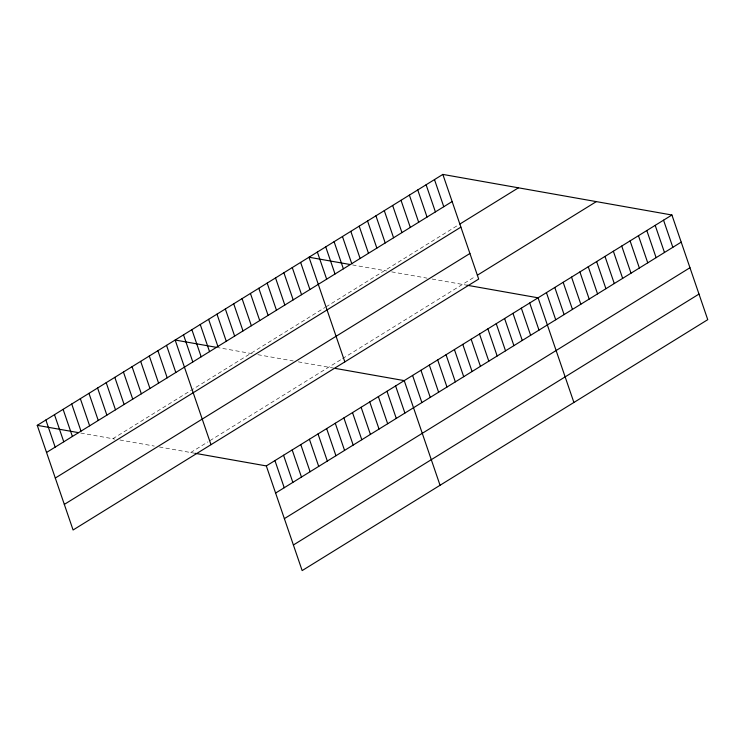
<?xml version="1.0" encoding="UTF-8"?>
<svg xmlns="http://www.w3.org/2000/svg" width="745" height="745" viewBox="0 0 745 745"><rect width="100%" height="100%" fill="white"/><g stroke="black" fill="none" stroke-linecap="round" stroke-linejoin="round"><path stroke-width="0.56" stroke-dasharray="3.73 2.79" d="M112.84 438.731L325.109 307.415M326.04 306.847L458.026 225.186M190.729 452.532L207.967 441.869M209.885 440.686L341.648 359.174M342.57 358.596L475.487 276.367M352.525 264.931L386.618 270.975M391.674 271.869L427.081 278.146M432.137 279.04L467.059 285.233M216.385 347.328L253.784 353.959M257.826 354.676L293.232 360.943M298.289 361.846L334.356 368.235M80.777 433.05L114.87 439.094M119.926 439.988L154.317 446.078M159.374 446.972L195.311 453.342"/><path stroke-width="1.12" d="M442.847 174.414L478.681 279.077L73.085 529.993L37.25 425.339L442.847 174.414L671.915 215.007L707.75 319.661L302.153 570.586L266.319 465.923L195.311 453.342M46.535 452.466L452.131 201.55M459.879 224.04L518.436 187.815M55.298 478.048L460.894 227.132M64.321 504.402L469.918 253.486M477.349 275.222L596.326 201.616M266.319 465.923L671.915 215.007M275.613 493.06L681.209 242.134M284.367 518.641L689.963 267.725M293.39 544.995L698.987 294.079M350.234 264.531L308.998 257.221L344.833 361.874M467.059 285.233L538.076 297.814L573.901 402.468M216.385 347.328L175.15 340.027L210.984 444.681M335.501 368.44L404.228 380.611L440.053 485.274M37.25 425.339L78.486 432.64M663.553 220.185L672.837 247.312M655.19 225.363L664.475 252.49M646.818 230.531L656.112 257.668M638.456 235.709L647.75 262.836M630.093 240.886L639.378 268.014M621.73 246.064L631.015 273.192M613.359 251.233L622.652 278.369M604.996 256.41L614.28 283.538M596.633 261.588L605.918 288.715M588.261 266.766L597.555 293.893M579.899 271.934L589.183 299.062M571.536 277.112L580.821 304.239M563.164 282.29L572.458 309.417M554.802 287.458L564.095 314.595M546.439 292.636L555.723 319.763M529.704 302.992L538.998 330.119M521.342 308.16L530.626 335.297M512.979 313.338L522.264 340.465M504.607 318.515L513.901 345.643M496.245 323.693L505.529 350.821M487.882 328.862L497.166 355.989M434.484 179.592L443.769 206.719M479.51 334.039L488.804 361.167M426.112 184.769L435.406 211.897M471.147 339.217L480.441 366.344M417.749 189.947L427.043 217.074M462.785 344.386L472.069 371.522M409.387 195.116L418.671 222.252M454.422 349.563L463.707 376.691M401.024 200.293L410.309 227.421M446.05 354.741L455.344 381.868M392.652 205.471L401.946 232.598M437.688 359.919L446.972 387.046M384.29 210.649L393.574 237.776M429.325 365.087L438.609 392.215M375.927 215.817L385.212 242.945M420.953 370.265L430.247 397.392M367.555 220.995L376.849 248.122M412.59 375.443L421.875 402.57M359.192 226.173L368.477 253.3M350.83 231.341L360.114 258.478M395.604 385.947L404.898 413.075M342.458 236.519L351.752 263.646M386.99 391.283L396.275 418.411M334.095 241.697L343.38 268.824M378.367 396.61L387.661 423.737M325.733 246.874L335.017 274.002M369.753 401.946L379.037 429.073M317.361 252.043L326.655 279.17M361.129 407.273L370.414 434.4M352.515 412.609L361.8 439.736M300.635 262.398L309.92 289.526M343.892 417.936L353.177 445.072M292.273 267.567L301.557 294.703M283.901 272.745L293.195 299.872M335.278 423.272L344.562 450.399M275.538 277.922L284.823 305.05M326.655 428.608L335.939 455.735M267.176 283.1L276.46 310.227M318.031 433.935L327.325 461.062M258.804 288.268L268.098 315.405M309.417 439.271L318.702 466.398M250.441 293.446L259.726 320.574M300.794 444.597L310.088 471.725M242.078 298.624L251.363 325.751M292.18 449.933L301.464 477.061M233.707 303.802L243 330.929M283.556 455.26L292.85 482.397M225.344 308.97L234.638 336.097M274.942 460.596L284.227 487.724M216.981 314.148L226.266 341.275M208.619 319.326L217.903 346.453M200.247 324.494L209.541 351.631M191.884 329.672L201.169 356.799M183.521 334.85L192.806 361.977M166.535 345.354L175.82 372.481M157.912 350.69L167.206 377.817M149.298 356.017L158.583 383.144M140.675 361.353L149.969 388.48M132.061 366.68L141.345 393.816M123.437 372.016L132.731 399.143M114.823 377.352L124.108 404.479M106.2 382.679L115.494 409.806M97.586 388.015L106.87 415.142M88.962 393.341L98.256 420.469M80.348 398.677L89.633 425.805M71.725 404.004L81.009 431.141M63.111 409.34L72.395 436.468M54.487 414.676L63.772 441.804M45.873 420.003L55.158 447.13"/></g></svg>
